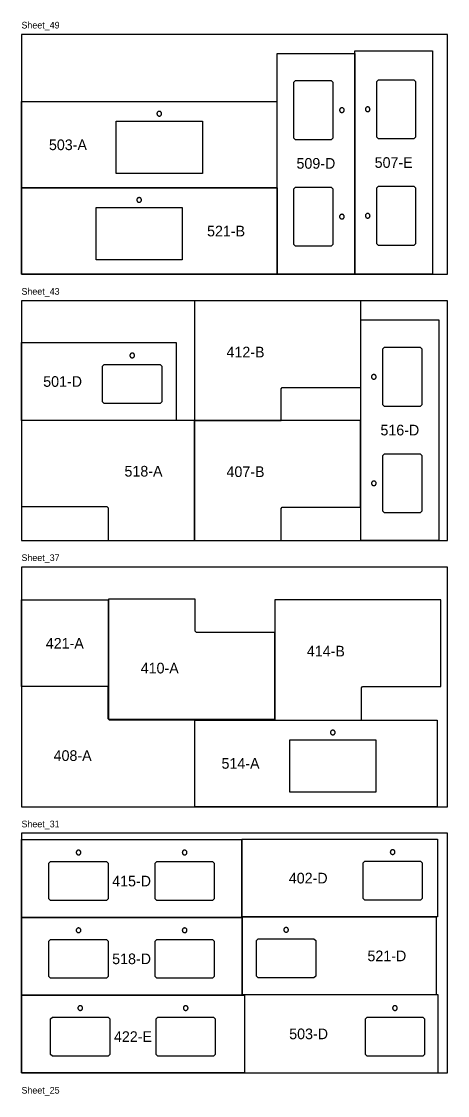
# Model space of a CAD drawing. Header units: millimetres. Extents: x 0 to 20200, y 0 to 17898.
# Drawn here: x 0 to 3200, y 9831 to 17898 of the extents above; entities that cross this region are included whole.
import ezdxf
from ezdxf.enums import TextEntityAlignment as Align

# ---------------------------------------------------------------- set-up
doc = ezdxf.new("R2010")
doc.units = ezdxf.units.MM
doc.layers.add('NESTED_RESULT', color=7, linetype='Continuous')

msp = doc.modelspace()

# ---------------------------------------------------------------- linework, layer by layer
at = {"layer": 'NESTED_RESULT', "color": 1}
for points in [[(0, 16000), (3200, 16000), (3200, 17800), (0, 17800), (0, 16000)], [(0, 14000), (3200, 14000), (3200, 15800), (0, 15800), (0, 14000)], [(0, 12000), (3200, 12000), (3200, 13800), (0, 13800), (0, 12000)], [(0, 10000), (3200, 10000), (3200, 11800), (0, 11800), (0, 10000)]]:
    msp.add_lwpolyline(points, dxfattribs=at)
at = {"layer": 'NESTED_RESULT'}
for points in [[(2503.488, 16000), (2503.488, 17676.4), (3087.688, 17676.4), (3087.688, 16000), (2503.488, 16000)], [(1919.288, 17657.35), (2503.488, 17657.35), (2503.488, 16000), (1919.288, 16000), (1919.288, 17657.35)], [(2338.388, 17441.45), (2338.388, 17022.35), (2325.688, 17009.65), (2058.988, 17009.65), (2046.288, 17022.35), (2046.288, 17441.45), (2058.988, 17454.15), (2325.688, 17454.15), (2338.388, 17441.45)], [(2668.588, 17028.7), (2668.588, 17447.8), (2681.288, 17460.5), (2947.988, 17460.5), (2960.688, 17447.8), (2960.688, 17028.7), (2947.988, 17016), (2681.288, 17016), (2668.588, 17028.7)], [(1917.7, 16647.7), (0, 16647.7), (0, 17295.4), (1917.7, 17295.4), (1917.7, 16647.7)], [(1052.5125, 17204.9125), (1052.42572, 17206.6512), (1052.16626, 17208.37263), (1051.73669, 17210.05966), (1051.14128, 17211.69554), (1050.38594, 17213.26401), (1049.47819, 17214.74948), (1048.42705, 17216.13718), (1047.24296, 17217.41332), (1045.93769, 17218.56523), (1044.52421, 17219.58145), (1043.01658, 17220.45189), (1041.42977, 17221.16788), (1039.77955, 17221.72233), (1038.08233, 17222.10971), (1036.35497, 17222.32617), (1034.61465, 17222.36957), (1032.87865, 17222.23948), (1031.16423, 17221.93718), (1029.48843, 17221.46568), (1027.8679, 17220.82967), (1026.31875, 17220.03547), (1024.85638, 17219.09097), (1023.49531, 17218.00555), (1022.24908, 17216.79002), (1021.13007, 17215.45643), (1020.14941, 17214.01806), (1019.31683, 17212.48919), (1018.64062, 17210.88503), (1018.12749, 17209.2215), (1017.78254, 17207.51515), (1017.60921, 17205.78293), (1017.60921, 17204.04207), (1017.78254, 17202.30985), (1018.12749, 17200.6035), (1018.64062, 17198.93997), (1019.31683, 17197.33581), (1020.14941, 17195.80694), (1021.13007, 17194.36857), (1022.24908, 17193.03498), (1023.49531, 17191.81945), (1024.85638, 17190.73403), (1026.31875, 17189.78953), (1027.8679, 17188.99533), (1029.48843, 17188.35932), (1031.16423, 17187.88782), (1032.87865, 17187.58552), (1034.61465, 17187.45543), (1036.35497, 17187.49883), (1038.08233, 17187.71529), (1039.77955, 17188.10267), (1041.42977, 17188.65712), (1043.01658, 17189.37311), (1044.52421, 17190.24355), (1045.93769, 17191.25977), (1047.24296, 17192.41168), (1048.42705, 17193.68782), (1049.47819, 17195.07552), (1050.38594, 17196.56099), (1051.14128, 17198.12946), (1051.73669, 17199.76534), (1052.16626, 17201.45237), (1052.42572, 17203.1738), (1052.5125, 17204.9125)], [(2406.6505, 17214.4375), (2408.3892, 17214.52428), (2410.11063, 17214.78374), (2411.79766, 17215.21331), (2413.43354, 17215.80872), (2415.00201, 17216.56406), (2416.48748, 17217.47181), (2417.87518, 17218.52295), (2419.15132, 17219.70704), (2420.30323, 17221.01231), (2421.31945, 17222.42579), (2422.18989, 17223.93342), (2422.90588, 17225.52023), (2423.46033, 17227.17045), (2423.84771, 17228.86767), (2424.06417, 17230.59503), (2424.10757, 17232.33535), (2423.97748, 17234.07135), (2423.67518, 17235.78577), (2423.20368, 17237.46157), (2422.56767, 17239.0821), (2421.77347, 17240.63125), (2420.82897, 17242.09362), (2419.74355, 17243.45469), (2418.52802, 17244.70092), (2417.19443, 17245.81993), (2415.75606, 17246.80059), (2414.22719, 17247.63317), (2412.62303, 17248.30938), (2410.9595, 17248.82251), (2409.25315, 17249.16746), (2407.52093, 17249.34079), (2405.78007, 17249.34079), (2404.04785, 17249.16746), (2402.3415, 17248.82251), (2400.67797, 17248.30938), (2399.07381, 17247.63317), (2397.54494, 17246.80059), (2396.10657, 17245.81993), (2394.77298, 17244.70092), (2393.55745, 17243.45469), (2392.47203, 17242.09362), (2391.52753, 17240.63125), (2390.73333, 17239.0821), (2390.09732, 17237.46157), (2389.62582, 17235.78577), (2389.32352, 17234.07135), (2389.19343, 17232.33535), (2389.23683, 17230.59503), (2389.45329, 17228.86767), (2389.84067, 17227.17045), (2390.39512, 17225.52023), (2391.11111, 17223.93342), (2391.98155, 17222.42579), (2392.99777, 17221.01231), (2394.14968, 17219.70704), (2395.42582, 17218.52295), (2396.81352, 17217.47181), (2398.29899, 17216.56406), (2399.86746, 17215.80872), (2401.50334, 17215.21331), (2403.19037, 17214.78374), (2404.9118, 17214.52428), (2406.6505, 17214.4375)], [(2600.3255, 17255.7125), (2598.5868, 17255.62572), (2596.86537, 17255.36626), (2595.17834, 17254.93669), (2593.54246, 17254.34128), (2591.97399, 17253.58594), (2590.48852, 17252.67819), (2589.10082, 17251.62705), (2587.82468, 17250.44296), (2586.67277, 17249.13769), (2585.65655, 17247.72421), (2584.78611, 17246.21658), (2584.07012, 17244.62977), (2583.51567, 17242.97955), (2583.12829, 17241.28233), (2582.91183, 17239.55497), (2582.86843, 17237.81465), (2582.99852, 17236.07865), (2583.30082, 17234.36423), (2583.77232, 17232.68843), (2584.40833, 17231.0679), (2585.20253, 17229.51875), (2586.14703, 17228.05638), (2587.23245, 17226.69531), (2588.44798, 17225.44908), (2589.78157, 17224.33007), (2591.21994, 17223.34941), (2592.74881, 17222.51683), (2594.35297, 17221.84062), (2596.0165, 17221.32749), (2597.72285, 17220.98254), (2599.45507, 17220.80921), (2601.19593, 17220.80921), (2602.92815, 17220.98254), (2604.6345, 17221.32749), (2606.29803, 17221.84062), (2607.90219, 17222.51683), (2609.43106, 17223.34941), (2610.86943, 17224.33007), (2612.20302, 17225.44908), (2613.41855, 17226.69531), (2614.50397, 17228.05638), (2615.44847, 17229.51875), (2616.24267, 17231.0679), (2616.87868, 17232.68843), (2617.35018, 17234.36423), (2617.65248, 17236.07865), (2617.78257, 17237.81465), (2617.73917, 17239.55497), (2617.52271, 17241.28233), (2617.13533, 17242.97955), (2616.58088, 17244.62977), (2615.86489, 17246.21658), (2614.99445, 17247.72421), (2613.97823, 17249.13769), (2612.82632, 17250.44296), (2611.55018, 17251.62705), (2610.16248, 17252.67819), (2608.67701, 17253.58594), (2607.10854, 17254.34128), (2605.47266, 17254.93669), (2603.78563, 17255.36626), (2602.0642, 17255.62572), (2600.3255, 17255.7125)], [(1358.9, 16755.65), (711.2, 16755.65), (711.2, 17149.35), (1358.9, 17149.35), (1358.9, 16755.65)], [(1919.288, 16000), (0, 16000), (0, 16647.7), (1919.288, 16647.7), (1919.288, 16000)], [(2338.388, 16641.35), (2338.388, 16222.25), (2325.688, 16209.55), (2058.988, 16209.55), (2046.288, 16222.25), (2046.288, 16641.35), (2058.988, 16654.05), (2325.688, 16654.05), (2338.388, 16641.35)], [(2668.588, 16228.6), (2668.588, 16647.7), (2681.288, 16660.4), (2947.988, 16660.4), (2960.688, 16647.7), (2960.688, 16228.6), (2947.988, 16215.9), (2681.288, 16215.9), (2668.588, 16228.6)], [(901.288, 16557.2125), (901.20122, 16558.9512), (900.94176, 16560.67263), (900.51219, 16562.35966), (899.91678, 16563.99554), (899.16144, 16565.56401), (898.25369, 16567.04948), (897.20255, 16568.43718), (896.01846, 16569.71332), (894.71319, 16570.86523), (893.29971, 16571.88145), (891.79208, 16572.75189), (890.20527, 16573.46788), (888.55505, 16574.02233), (886.85783, 16574.40971), (885.13047, 16574.62617), (883.39015, 16574.66957), (881.65415, 16574.53948), (879.93973, 16574.23718), (878.26393, 16573.76568), (876.6434, 16573.12967), (875.09425, 16572.33547), (873.63188, 16571.39097), (872.27081, 16570.30555), (871.02458, 16569.09002), (869.90557, 16567.75643), (868.92491, 16566.31806), (868.09233, 16564.78919), (867.41612, 16563.18503), (866.90299, 16561.5215), (866.55804, 16559.81515), (866.38471, 16558.08293), (866.38471, 16556.34207), (866.55804, 16554.60985), (866.90299, 16552.9035), (867.41612, 16551.23997), (868.09233, 16549.63581), (868.92491, 16548.10694), (869.90557, 16546.66857), (871.02458, 16545.33498), (872.27081, 16544.11945), (873.63188, 16543.03403), (875.09425, 16542.08953), (876.6434, 16541.29533), (878.26393, 16540.65932), (879.93973, 16540.18782), (881.65415, 16539.88552), (883.39015, 16539.75543), (885.13047, 16539.79883), (886.85783, 16540.01529), (888.55505, 16540.40267), (890.20527, 16540.95712), (891.79208, 16541.67311), (893.29971, 16542.54355), (894.71319, 16543.55977), (896.01846, 16544.71168), (897.20255, 16545.98782), (898.25369, 16547.37552), (899.16144, 16548.86099), (899.91678, 16550.42946), (900.51219, 16552.06534), (900.94176, 16553.75237), (901.20122, 16555.4738), (901.288, 16557.2125)], [(1207.6755, 16501.65), (1207.6755, 16107.95), (559.9755, 16107.95), (559.9755, 16501.65), (1207.6755, 16501.65)], [(2406.6505, 16414.3375), (2408.3892, 16414.42428), (2410.11063, 16414.68374), (2411.79766, 16415.11331), (2413.43354, 16415.70872), (2415.00201, 16416.46406), (2416.48748, 16417.37181), (2417.87518, 16418.42295), (2419.15132, 16419.60704), (2420.30323, 16420.91231), (2421.31945, 16422.32579), (2422.18989, 16423.83342), (2422.90588, 16425.42023), (2423.46033, 16427.07045), (2423.84771, 16428.76767), (2424.06417, 16430.49503), (2424.10757, 16432.23535), (2423.97748, 16433.97135), (2423.67518, 16435.68577), (2423.20368, 16437.36157), (2422.56767, 16438.9821), (2421.77347, 16440.53125), (2420.82897, 16441.99362), (2419.74355, 16443.35469), (2418.52802, 16444.60092), (2417.19443, 16445.71993), (2415.75606, 16446.70059), (2414.22719, 16447.53317), (2412.62303, 16448.20938), (2410.9595, 16448.72251), (2409.25315, 16449.06746), (2407.52093, 16449.24079), (2405.78007, 16449.24079), (2404.04785, 16449.06746), (2402.3415, 16448.72251), (2400.67797, 16448.20938), (2399.07381, 16447.53317), (2397.54494, 16446.70059), (2396.10657, 16445.71993), (2394.77298, 16444.60092), (2393.55745, 16443.35469), (2392.47203, 16441.99362), (2391.52753, 16440.53125), (2390.73333, 16438.9821), (2390.09732, 16437.36157), (2389.62582, 16435.68577), (2389.32352, 16433.97135), (2389.19343, 16432.23535), (2389.23683, 16430.49503), (2389.45329, 16428.76767), (2389.84067, 16427.07045), (2390.39512, 16425.42023), (2391.11111, 16423.83342), (2391.98155, 16422.32579), (2392.99777, 16420.91231), (2394.14968, 16419.60704), (2395.42582, 16418.42295), (2396.81352, 16417.37181), (2398.29899, 16416.46406), (2399.86746, 16415.70872), (2401.50334, 16415.11331), (2403.19037, 16414.68374), (2404.9118, 16414.42428), (2406.6505, 16414.3375)], [(2600.3255, 16455.6125), (2598.5868, 16455.52572), (2596.86537, 16455.26626), (2595.17834, 16454.83669), (2593.54246, 16454.24128), (2591.97399, 16453.48594), (2590.48852, 16452.57819), (2589.10082, 16451.52705), (2587.82468, 16450.34296), (2586.67277, 16449.03769), (2585.65655, 16447.62421), (2584.78611, 16446.11658), (2584.07012, 16444.52977), (2583.51567, 16442.87955), (2583.12829, 16441.18233), (2582.91183, 16439.45497), (2582.86843, 16437.71465), (2582.99852, 16435.97865), (2583.30082, 16434.26423), (2583.77232, 16432.58843), (2584.40833, 16430.9679), (2585.20253, 16429.41875), (2586.14703, 16427.95638), (2587.23245, 16426.59531), (2588.44798, 16425.34908), (2589.78157, 16424.23007), (2591.21994, 16423.24941), (2592.74881, 16422.41683), (2594.35297, 16421.74062), (2596.0165, 16421.22749), (2597.72285, 16420.88254), (2599.45507, 16420.70921), (2601.19593, 16420.70921), (2602.92815, 16420.88254), (2604.6345, 16421.22749), (2606.29803, 16421.74062), (2607.90219, 16422.41683), (2609.43106, 16423.24941), (2610.86943, 16424.23007), (2612.20302, 16425.34908), (2613.41855, 16426.59531), (2614.50397, 16427.95638), (2615.44847, 16429.41875), (2616.24267, 16430.9679), (2616.87868, 16432.58843), (2617.35018, 16434.26423), (2617.65248, 16435.97865), (2617.78257, 16437.71465), (2617.73917, 16439.45497), (2617.52271, 16441.18233), (2617.13533, 16442.87955), (2616.58088, 16444.52977), (2615.86489, 16446.11658), (2614.99445, 16447.62421), (2613.97823, 16449.03769), (2612.82632, 16450.34296), (2611.55018, 16451.52705), (2610.16248, 16452.57819), (2608.67701, 16453.48594), (2607.10854, 16454.24128), (2605.47266, 16454.83669), (2603.78563, 16455.26626), (2602.0642, 16455.52572), (2600.3255, 16455.6125)], [(2549.525, 15147.763), (2549.525, 15798.638), (1298.575, 15798.638), (1298.575, 14900.113), (1949.45, 14900.113), (1949.45, 15138.238), (1958.975, 15147.763), (2549.525, 15147.763)], [(3134, 14000), (2549.8, 14000), (2549.8, 15657.35), (3134, 15657.35), (3134, 14000)], [(1162.05, 14901.7), (0, 14901.7), (0, 15485.9), (1162.05, 15485.9), (1162.05, 14901.7)], [(2714.61314, 15019.175), (2714.61314, 15438.275), (2727.31314, 15450.975), (2994.01314, 15450.975), (3006.71314, 15438.275), (3006.71314, 15019.175), (2994.01314, 15006.475), (2727.31314, 15006.475), (2714.61314, 15019.175)], [(849.3125, 15389.0625), (849.22572, 15390.8012), (848.96626, 15392.52263), (848.53669, 15394.20966), (847.94128, 15395.84554), (847.18594, 15397.41401), (846.27819, 15398.89948), (845.22705, 15400.28718), (844.04296, 15401.56332), (842.73769, 15402.71523), (841.32421, 15403.73145), (839.81658, 15404.60189), (838.22977, 15405.31788), (836.57955, 15405.87233), (834.88233, 15406.25971), (833.15497, 15406.47617), (831.41465, 15406.51957), (829.67865, 15406.38948), (827.96423, 15406.08718), (826.28843, 15405.61568), (824.6679, 15404.97967), (823.11875, 15404.18547), (821.65638, 15403.24097), (820.29531, 15402.15555), (819.04908, 15400.94002), (817.93007, 15399.60643), (816.94941, 15398.16806), (816.11683, 15396.63919), (815.44062, 15395.03503), (814.92749, 15393.3715), (814.58254, 15391.66515), (814.40921, 15389.93293), (814.40921, 15388.19207), (814.58254, 15386.45985), (814.92749, 15384.7535), (815.44062, 15383.08997), (816.11683, 15381.48581), (816.94941, 15379.95694), (817.93007, 15378.51857), (819.04908, 15377.18498), (820.29531, 15375.96945), (821.65638, 15374.88403), (823.11875, 15373.93953), (824.6679, 15373.14533), (826.28843, 15372.50932), (827.96423, 15372.03782), (829.67865, 15371.73552), (831.41465, 15371.60543), (833.15497, 15371.64883), (834.88233, 15371.86529), (836.57955, 15372.25267), (838.22977, 15372.80712), (839.81658, 15373.52311), (841.32421, 15374.39355), (842.73769, 15375.40977), (844.04296, 15376.56168), (845.22705, 15377.83782), (846.27819, 15379.22552), (847.18594, 15380.71099), (847.94128, 15382.27946), (848.53669, 15383.91534), (848.96626, 15385.60237), (849.22572, 15387.3238), (849.3125, 15389.0625)], [(622.3, 15320.8), (1041.4, 15320.8), (1054.1, 15308.1), (1054.1, 15041.4), (1041.4, 15028.7), (622.3, 15028.7), (609.6, 15041.4), (609.6, 15308.1), (622.3, 15320.8)], [(2646.35064, 15246.1875), (2644.61193, 15246.10072), (2642.89051, 15245.84126), (2641.20347, 15245.41169), (2639.56759, 15244.81628), (2637.99913, 15244.06094), (2636.51366, 15243.15319), (2635.12596, 15242.10205), (2633.84981, 15240.91796), (2632.6979, 15239.61269), (2631.68168, 15238.19921), (2630.81125, 15236.69158), (2630.09525, 15235.10477), (2629.54081, 15233.45455), (2629.15343, 15231.75733), (2628.93696, 15230.02997), (2628.89356, 15228.28965), (2629.02366, 15226.55365), (2629.32596, 15224.83923), (2629.79746, 15223.16343), (2630.43347, 15221.5429), (2631.22767, 15219.99375), (2632.17217, 15218.53138), (2633.25758, 15217.17031), (2634.47312, 15215.92408), (2635.8067, 15214.80507), (2637.24507, 15213.82441), (2638.77394, 15212.99183), (2640.37811, 15212.31562), (2642.04164, 15211.80249), (2643.74799, 15211.45754), (2645.4802, 15211.28421), (2647.22107, 15211.28421), (2648.95329, 15211.45754), (2650.65964, 15211.80249), (2652.32316, 15212.31562), (2653.92733, 15212.99183), (2655.4562, 15213.82441), (2656.89457, 15214.80507), (2658.22815, 15215.92408), (2659.44369, 15217.17031), (2660.5291, 15218.53138), (2661.4736, 15219.99375), (2662.26781, 15221.5429), (2662.90382, 15223.16343), (2663.37531, 15224.83923), (2663.67761, 15226.55365), (2663.80771, 15228.28965), (2663.76431, 15230.02997), (2663.54784, 15231.75733), (2663.16046, 15233.45455), (2662.60602, 15235.10477), (2661.89002, 15236.69158), (2661.01959, 15238.19921), (2660.00337, 15239.61269), (2658.85146, 15240.91796), (2657.57531, 15242.10205), (2656.18761, 15243.15319), (2654.70215, 15244.06094), (2653.13368, 15244.81628), (2651.4978, 15245.41169), (2649.81076, 15245.84126), (2648.08934, 15246.10072), (2646.35064, 15246.1875)], [(650.875, 14000), (1298.575, 14000), (1298.575, 14901.7), (0, 14901.7), (0, 14254), (641.35, 14254), (650.875, 14244.475), (650.875, 14000)], [(2546.35, 14249.238), (2546.35, 14900.113), (1298.575, 14900.113), (1298.575, 14000), (1949.45, 14000), (1949.45, 14239.713), (1958.975, 14249.238), (2546.35, 14249.238)], [(2714.9, 14219.075), (2714.9, 14638.175), (2727.6, 14650.875), (2994.3, 14650.875), (3007, 14638.175), (3007, 14219.075), (2994.3, 14206.375), (2727.6, 14206.375), (2714.9, 14219.075)], [(2646.6375, 14446.0875), (2644.8988, 14446.00072), (2643.17737, 14445.74126), (2641.49034, 14445.31169), (2639.85446, 14444.71628), (2638.28599, 14443.96094), (2636.80052, 14443.05319), (2635.41282, 14442.00205), (2634.13668, 14440.81796), (2632.98477, 14439.51269), (2631.96855, 14438.09921), (2631.09811, 14436.59158), (2630.38212, 14435.00477), (2629.82767, 14433.35455), (2629.44029, 14431.65733), (2629.22383, 14429.92997), (2629.18043, 14428.18965), (2629.31052, 14426.45365), (2629.61282, 14424.73923), (2630.08432, 14423.06343), (2630.72033, 14421.4429), (2631.51453, 14419.89375), (2632.45903, 14418.43138), (2633.54445, 14417.07031), (2634.75998, 14415.82408), (2636.09357, 14414.70507), (2637.53194, 14413.72441), (2639.06081, 14412.89183), (2640.66497, 14412.21562), (2642.3285, 14411.70249), (2644.03485, 14411.35754), (2645.76707, 14411.18421), (2647.50793, 14411.18421), (2649.24015, 14411.35754), (2650.9465, 14411.70249), (2652.61003, 14412.21562), (2654.21419, 14412.89183), (2655.74306, 14413.72441), (2657.18143, 14414.70507), (2658.51502, 14415.82408), (2659.73055, 14417.07031), (2660.81597, 14418.43138), (2661.76047, 14419.89375), (2662.55467, 14421.4429), (2663.19068, 14423.06343), (2663.66218, 14424.73923), (2663.96448, 14426.45365), (2664.09457, 14428.18965), (2664.05117, 14429.92997), (2663.83471, 14431.65733), (2663.44733, 14433.35455), (2662.89288, 14435.00477), (2662.17689, 14436.59158), (2661.30645, 14438.09921), (2660.29023, 14439.51269), (2659.13832, 14440.81796), (2657.86218, 14442.00205), (2656.47448, 14443.05319), (2654.98901, 14443.96094), (2653.42054, 14444.71628), (2651.78466, 14445.31169), (2650.09763, 14445.74126), (2648.3762, 14446.00072), (2646.6375, 14446.0875)], [(1305.125, 13558.575), (654.25, 13558.575), (654.25, 12656.875), (1902.025, 12656.875), (1902.025, 13307.75), (1314.65, 13307.75), (1305.125, 13317.275), (1305.125, 13558.575)], [(650.875, 12901.7), (0, 12901.7), (0, 13552.575), (650.875, 13552.575), (650.875, 12901.7)], [(3149.8, 12901.7), (3149.8, 13552.575), (1902.025, 13552.575), (1902.025, 12650.875), (2552.9, 12650.875), (2552.9, 12892.175), (2562.425, 12901.7), (3149.8, 12901.7)], [(650.875, 12901.7), (0, 12901.7), (0, 12000), (1301.75, 12000), (1301.75, 12650.875), (660.4, 12650.875), (650.875, 12660.4), (650.875, 12901.7)], [(3121.025, 12000), (1301.75, 12000), (1301.75, 12650.875), (3121.025, 12650.875), (3121.025, 12000)], [(2355.8495, 12557.2125), (2355.76272, 12558.9512), (2355.50326, 12560.67263), (2355.07369, 12562.35966), (2354.47828, 12563.99554), (2353.72294, 12565.56401), (2352.81519, 12567.04948), (2351.76405, 12568.43718), (2350.57996, 12569.71332), (2349.27469, 12570.86523), (2347.86121, 12571.88145), (2346.35358, 12572.75189), (2344.76677, 12573.46788), (2343.11655, 12574.02233), (2341.41933, 12574.40971), (2339.69197, 12574.62617), (2337.95165, 12574.66957), (2336.21565, 12574.53948), (2334.50123, 12574.23718), (2332.82543, 12573.76568), (2331.2049, 12573.12967), (2329.65575, 12572.33547), (2328.19338, 12571.39097), (2326.83231, 12570.30555), (2325.58608, 12569.09002), (2324.46707, 12567.75643), (2323.48641, 12566.31806), (2322.65383, 12564.78919), (2321.97762, 12563.18503), (2321.46449, 12561.5215), (2321.11954, 12559.81515), (2320.94621, 12558.08293), (2320.94621, 12556.34207), (2321.11954, 12554.60985), (2321.46449, 12552.9035), (2321.97762, 12551.23997), (2322.65383, 12549.63581), (2323.48641, 12548.10694), (2324.46707, 12546.66857), (2325.58608, 12545.33498), (2326.83231, 12544.11945), (2328.19338, 12543.03403), (2329.65575, 12542.08953), (2331.2049, 12541.29533), (2332.82543, 12540.65932), (2334.50123, 12540.18782), (2336.21565, 12539.88552), (2337.95165, 12539.75543), (2339.69197, 12539.79883), (2341.41933, 12540.01529), (2343.11655, 12540.40267), (2344.76677, 12540.95712), (2346.35358, 12541.67311), (2347.86121, 12542.54355), (2349.27469, 12543.55977), (2350.57996, 12544.71168), (2351.76405, 12545.98782), (2352.81519, 12547.37552), (2353.72294, 12548.86099), (2354.47828, 12550.42946), (2355.07369, 12552.06534), (2355.50326, 12553.75237), (2355.76272, 12555.4738), (2355.8495, 12557.2125)], [(2014.537, 12107.95), (2014.537, 12501.65), (2662.237, 12501.65), (2662.237, 12107.95), (2014.537, 12107.95)], [(1654.175, 11168.4), (0, 11168.4), (0, 11752.6), (1654.175, 11752.6), (1654.175, 11168.4)], [(1654.35, 11755.775), (3124.375, 11755.775), (3124.375, 11171.575), (1654.35, 11171.575), (1654.35, 11755.775)], [(446.0875, 11655.7625), (446.00072, 11657.5012), (445.74126, 11659.22263), (445.31169, 11660.90966), (444.71628, 11662.54554), (443.96094, 11664.11401), (443.05319, 11665.59948), (442.00205, 11666.98718), (440.81796, 11668.26332), (439.51269, 11669.41523), (438.09921, 11670.43145), (436.59158, 11671.30189), (435.00477, 11672.01788), (433.35455, 11672.57233), (431.65733, 11672.95971), (429.92997, 11673.17617), (428.18965, 11673.21957), (426.45365, 11673.08948), (424.73923, 11672.78718), (423.06343, 11672.31568), (421.4429, 11671.67967), (419.89375, 11670.88547), (418.43138, 11669.94097), (417.07031, 11668.85555), (415.82408, 11667.64002), (414.70507, 11666.30643), (413.72441, 11664.86806), (412.89183, 11663.33919), (412.21562, 11661.73503), (411.70249, 11660.0715), (411.35754, 11658.36515), (411.18421, 11656.63293), (411.18421, 11654.89207), (411.35754, 11653.15985), (411.70249, 11651.4535), (412.21562, 11649.78997), (412.89183, 11648.18581), (413.72441, 11646.65694), (414.70507, 11645.21857), (415.82408, 11643.88498), (417.07031, 11642.66945), (418.43138, 11641.58403), (419.89375, 11640.63953), (421.4429, 11639.84533), (423.06343, 11639.20932), (424.73923, 11638.73782), (426.45365, 11638.43552), (428.18965, 11638.30543), (429.92997, 11638.34883), (431.65733, 11638.56529), (433.35455, 11638.95267), (435.00477, 11639.50712), (436.59158, 11640.22311), (438.09921, 11641.09355), (439.51269, 11642.10977), (440.81796, 11643.26168), (442.00205, 11644.53782), (443.05319, 11645.92552), (443.96094, 11647.41099), (444.71628, 11648.97946), (445.31169, 11650.61534), (445.74126, 11652.30237), (446.00072, 11654.0238), (446.0875, 11655.7625)], [(1243.0125, 11655.7625), (1242.92572, 11657.5012), (1242.66626, 11659.22263), (1242.23669, 11660.90966), (1241.64128, 11662.54554), (1240.88594, 11664.11401), (1239.97819, 11665.59948), (1238.92705, 11666.98718), (1237.74296, 11668.26332), (1236.43769, 11669.41523), (1235.02421, 11670.43145), (1233.51658, 11671.30189), (1231.92977, 11672.01788), (1230.27955, 11672.57233), (1228.58233, 11672.95971), (1226.85497, 11673.17617), (1225.11465, 11673.21957), (1223.37865, 11673.08948), (1221.66423, 11672.78718), (1219.98843, 11672.31568), (1218.3679, 11671.67967), (1216.81875, 11670.88547), (1215.35638, 11669.94097), (1213.99531, 11668.85555), (1212.74908, 11667.64002), (1211.63007, 11666.30643), (1210.64941, 11664.86806), (1209.81683, 11663.33919), (1209.14062, 11661.73503), (1208.62749, 11660.0715), (1208.28254, 11658.36515), (1208.10921, 11656.63293), (1208.10921, 11654.89207), (1208.28254, 11653.15985), (1208.62749, 11651.4535), (1209.14062, 11649.78997), (1209.81683, 11648.18581), (1210.64941, 11646.65694), (1211.63007, 11645.21857), (1212.74908, 11643.88498), (1213.99531, 11642.66945), (1215.35638, 11641.58403), (1216.81875, 11640.63953), (1218.3679, 11639.84533), (1219.98843, 11639.20932), (1221.66423, 11638.73782), (1223.37865, 11638.43552), (1225.11465, 11638.30543), (1226.85497, 11638.34883), (1228.58233, 11638.56529), (1230.27955, 11638.95267), (1231.92977, 11639.50712), (1233.51658, 11640.22311), (1235.02421, 11641.09355), (1236.43769, 11642.10977), (1237.74296, 11643.26168), (1238.92705, 11644.53782), (1239.97819, 11645.92552), (1240.88594, 11647.41099), (1241.64128, 11648.97946), (1242.23669, 11650.61534), (1242.66626, 11652.30237), (1242.92572, 11654.0238), (1243.0125, 11655.7625)], [(2805.2875, 11658.9375), (2805.20072, 11660.6762), (2804.94126, 11662.39763), (2804.51169, 11664.08466), (2803.91628, 11665.72054), (2803.16094, 11667.28901), (2802.25319, 11668.77448), (2801.20205, 11670.16218), (2800.01796, 11671.43832), (2798.71269, 11672.59023), (2797.29921, 11673.60645), (2795.79158, 11674.47689), (2794.20477, 11675.19288), (2792.55455, 11675.74733), (2790.85733, 11676.13471), (2789.12997, 11676.35117), (2787.38965, 11676.39457), (2785.65365, 11676.26448), (2783.93923, 11675.96218), (2782.26343, 11675.49068), (2780.6429, 11674.85467), (2779.09375, 11674.06047), (2777.63138, 11673.11597), (2776.27031, 11672.03055), (2775.02408, 11670.81502), (2773.90507, 11669.48143), (2772.92441, 11668.04306), (2772.09183, 11666.51419), (2771.41562, 11664.91003), (2770.90249, 11663.2465), (2770.55754, 11661.54015), (2770.38421, 11659.80793), (2770.38421, 11658.06707), (2770.55754, 11656.33485), (2770.90249, 11654.6285), (2771.41562, 11652.96497), (2772.09183, 11651.36081), (2772.92441, 11649.83194), (2773.90507, 11648.39357), (2775.02408, 11647.05998), (2776.27031, 11645.84445), (2777.63138, 11644.75903), (2779.09375, 11643.81453), (2780.6429, 11643.02033), (2782.26343, 11642.38432), (2783.93923, 11641.91282), (2785.65365, 11641.61052), (2787.38965, 11641.48043), (2789.12997, 11641.52383), (2790.85733, 11641.74029), (2792.55455, 11642.12767), (2794.20477, 11642.68212), (2795.79158, 11643.39811), (2797.29921, 11644.26855), (2798.71269, 11645.28477), (2800.01796, 11646.43668), (2801.20205, 11647.71282), (2802.25319, 11649.10052), (2803.16094, 11650.58599), (2803.91628, 11652.15446), (2804.51169, 11653.79034), (2804.94126, 11655.47737), (2805.20072, 11657.1988), (2805.2875, 11658.9375)], [(219.075, 11587.5), (638.175, 11587.5), (650.875, 11574.8), (650.875, 11308.1), (638.175, 11295.4), (219.075, 11295.4), (206.375, 11308.1), (206.375, 11574.8), (219.075, 11587.5)], [(1016, 11587.5), (1435.1, 11587.5), (1447.8, 11574.8), (1447.8, 11308.1), (1435.1, 11295.4), (1016, 11295.4), (1003.3, 11308.1), (1003.3, 11574.8), (1016, 11587.5)], [(2578.275, 11590.675), (2997.375, 11590.675), (3010.075, 11577.975), (3010.075, 11311.275), (2997.375, 11298.575), (2578.275, 11298.575), (2565.575, 11311.275), (2565.575, 11577.975), (2578.275, 11590.675)], [(1657.35, 10584.2), (0, 10584.2), (0, 11168.4), (1657.35, 11168.4), (1657.35, 10584.2)], [(3114.675, 10587.375), (1657.35, 10587.375), (1657.35, 11171.575), (3114.675, 11171.575), (3114.675, 10587.375)], [(446.0875, 11071.5625), (446.00072, 11073.3012), (445.74126, 11075.02263), (445.31169, 11076.70966), (444.71628, 11078.34554), (443.96094, 11079.91401), (443.05319, 11081.39948), (442.00205, 11082.78718), (440.81796, 11084.06332), (439.51269, 11085.21523), (438.09921, 11086.23145), (436.59158, 11087.10189), (435.00477, 11087.81788), (433.35455, 11088.37233), (431.65733, 11088.75971), (429.92997, 11088.97617), (428.18965, 11089.01957), (426.45365, 11088.88948), (424.73923, 11088.58718), (423.06343, 11088.11568), (421.4429, 11087.47967), (419.89375, 11086.68547), (418.43138, 11085.74097), (417.07031, 11084.65555), (415.82408, 11083.44002), (414.70507, 11082.10643), (413.72441, 11080.66806), (412.89183, 11079.13919), (412.21562, 11077.53503), (411.70249, 11075.8715), (411.35754, 11074.16515), (411.18421, 11072.43293), (411.18421, 11070.69207), (411.35754, 11068.95985), (411.70249, 11067.2535), (412.21562, 11065.58997), (412.89183, 11063.98581), (413.72441, 11062.45694), (414.70507, 11061.01857), (415.82408, 11059.68498), (417.07031, 11058.46945), (418.43138, 11057.38403), (419.89375, 11056.43953), (421.4429, 11055.64533), (423.06343, 11055.00932), (424.73923, 11054.53782), (426.45365, 11054.23552), (428.18965, 11054.10543), (429.92997, 11054.14883), (431.65733, 11054.36529), (433.35455, 11054.75267), (435.00477, 11055.30712), (436.59158, 11056.02311), (438.09921, 11056.89355), (439.51269, 11057.90977), (440.81796, 11059.06168), (442.00205, 11060.33782), (443.05319, 11061.72552), (443.96094, 11063.21099), (444.71628, 11064.77946), (445.31169, 11066.41534), (445.74126, 11068.10237), (446.00072, 11069.8238), (446.0875, 11071.5625)], [(1243.0125, 11071.5625), (1242.92572, 11073.3012), (1242.66626, 11075.02263), (1242.23669, 11076.70966), (1241.64128, 11078.34554), (1240.88594, 11079.91401), (1239.97819, 11081.39948), (1238.92705, 11082.78718), (1237.74296, 11084.06332), (1236.43769, 11085.21523), (1235.02421, 11086.23145), (1233.51658, 11087.10189), (1231.92977, 11087.81788), (1230.27955, 11088.37233), (1228.58233, 11088.75971), (1226.85497, 11088.97617), (1225.11465, 11089.01957), (1223.37865, 11088.88948), (1221.66423, 11088.58718), (1219.98843, 11088.11568), (1218.3679, 11087.47967), (1216.81875, 11086.68547), (1215.35638, 11085.74097), (1213.99531, 11084.65555), (1212.74908, 11083.44002), (1211.63007, 11082.10643), (1210.64941, 11080.66806), (1209.81683, 11079.13919), (1209.14062, 11077.53503), (1208.62749, 11075.8715), (1208.28254, 11074.16515), (1208.10921, 11072.43293), (1208.10921, 11070.69207), (1208.28254, 11068.95985), (1208.62749, 11067.2535), (1209.14062, 11065.58997), (1209.81683, 11063.98581), (1210.64941, 11062.45694), (1211.63007, 11061.01857), (1212.74908, 11059.68498), (1213.99531, 11058.46945), (1215.35638, 11057.38403), (1216.81875, 11056.43953), (1218.3679, 11055.64533), (1219.98843, 11055.00932), (1221.66423, 11054.53782), (1223.37865, 11054.23552), (1225.11465, 11054.10543), (1226.85497, 11054.14883), (1228.58233, 11054.36529), (1230.27955, 11054.75267), (1231.92977, 11055.30712), (1233.51658, 11056.02311), (1235.02421, 11056.89355), (1236.43769, 11057.90977), (1237.74296, 11059.06168), (1238.92705, 11060.33782), (1239.97819, 11061.72552), (1240.88594, 11063.21099), (1241.64128, 11064.77946), (1242.23669, 11066.41534), (1242.66626, 11068.10237), (1242.92572, 11069.8238), (1243.0125, 11071.5625)], [(2005.0125, 11074.7375), (2004.92572, 11076.4762), (2004.66626, 11078.19763), (2004.23669, 11079.88466), (2003.64128, 11081.52054), (2002.88594, 11083.08901), (2001.97819, 11084.57448), (2000.92705, 11085.96218), (1999.74296, 11087.23832), (1998.43769, 11088.39023), (1997.02421, 11089.40645), (1995.51658, 11090.27689), (1993.92977, 11090.99288), (1992.27955, 11091.54733), (1990.58233, 11091.93471), (1988.85497, 11092.15117), (1987.11465, 11092.19457), (1985.37865, 11092.06448), (1983.66423, 11091.76218), (1981.98843, 11091.29068), (1980.3679, 11090.65467), (1978.81875, 11089.86047), (1977.35638, 11088.91597), (1975.99531, 11087.83055), (1974.74908, 11086.61502), (1973.63007, 11085.28143), (1972.64941, 11083.84306), (1971.81683, 11082.31419), (1971.14062, 11080.71003), (1970.62749, 11079.0465), (1970.28254, 11077.34015), (1970.10921, 11075.60793), (1970.10921, 11073.86707), (1970.28254, 11072.13485), (1970.62749, 11070.4285), (1971.14062, 11068.76497), (1971.81683, 11067.16081), (1972.64941, 11065.63194), (1973.63007, 11064.19357), (1974.74908, 11062.85998), (1975.99531, 11061.64445), (1977.35638, 11060.55903), (1978.81875, 11059.61453), (1980.3679, 11058.82033), (1981.98843, 11058.18432), (1983.66423, 11057.71282), (1985.37865, 11057.41052), (1987.11465, 11057.28043), (1988.85497, 11057.32383), (1990.58233, 11057.54029), (1992.27955, 11057.92767), (1993.92977, 11058.48212), (1995.51658, 11059.19811), (1997.02421, 11060.06855), (1998.43769, 11061.08477), (1999.74296, 11062.23668), (2000.92705, 11063.51282), (2001.97819, 11064.90052), (2002.88594, 11066.38599), (2003.64128, 11067.95446), (2004.23669, 11069.59034), (2004.66626, 11071.27737), (2004.92572, 11072.9988), (2005.0125, 11074.7375)], [(219.075, 11003.3), (638.175, 11003.3), (650.875, 10990.6), (650.875, 10723.9), (638.175, 10711.2), (219.075, 10711.2), (206.375, 10723.9), (206.375, 10990.6), (219.075, 11003.3)], [(1016, 11003.3), (1435.1, 11003.3), (1447.8, 10990.6), (1447.8, 10723.9), (1435.1, 10711.2), (1016, 10711.2), (1003.3, 10723.9), (1003.3, 10990.6), (1016, 11003.3)], [(1778, 11006.475), (2197.1, 11006.475), (2209.8, 10993.775), (2209.8, 10727.075), (2197.1, 10714.375), (1778, 10714.375), (1765.3, 10727.075), (1765.3, 10993.775), (1778, 11006.475)], [(0, 10584.2), (1674.813, 10584.2), (1674.813, 10000), (0, 10000), (0, 10584.2)], [(1674.85, 10000), (3129, 10000), (3129, 10587.375), (1674.85, 10587.375), (1674.85, 10000)], [(458.7875, 10487.3625), (458.70072, 10489.1012), (458.44126, 10490.82263), (458.01169, 10492.50966), (457.41628, 10494.14554), (456.66094, 10495.71401), (455.75319, 10497.19948), (454.70205, 10498.58718), (453.51796, 10499.86332), (452.21269, 10501.01523), (450.79921, 10502.03145), (449.29158, 10502.90189), (447.70477, 10503.61788), (446.05455, 10504.17233), (444.35733, 10504.55971), (442.62997, 10504.77617), (440.88965, 10504.81957), (439.15365, 10504.68948), (437.43923, 10504.38718), (435.76343, 10503.91568), (434.1429, 10503.27967), (432.59375, 10502.48547), (431.13138, 10501.54097), (429.77031, 10500.45555), (428.52408, 10499.24002), (427.40507, 10497.90643), (426.42441, 10496.46806), (425.59183, 10494.93919), (424.91562, 10493.33503), (424.40249, 10491.6715), (424.05754, 10489.96515), (423.88421, 10488.23293), (423.88421, 10486.49207), (424.05754, 10484.75985), (424.40249, 10483.0535), (424.91562, 10481.38997), (425.59183, 10479.78581), (426.42441, 10478.25694), (427.40507, 10476.81857), (428.52408, 10475.48498), (429.77031, 10474.26945), (431.13138, 10473.18403), (432.59375, 10472.23953), (434.1429, 10471.44533), (435.76343, 10470.80932), (437.43923, 10470.33782), (439.15365, 10470.03552), (440.88965, 10469.90543), (442.62997, 10469.94883), (444.35733, 10470.16529), (446.05455, 10470.55267), (447.70477, 10471.10712), (449.29158, 10471.82311), (450.79921, 10472.69355), (452.21269, 10473.70977), (453.51796, 10474.86168), (454.70205, 10476.13782), (455.75319, 10477.52552), (456.66094, 10479.01099), (457.41628, 10480.57946), (458.01169, 10482.21534), (458.44126, 10483.90237), (458.70072, 10485.6238), (458.7875, 10487.3625)], [(1250.9505, 10487.3625), (1250.86372, 10489.1012), (1250.60426, 10490.82263), (1250.17469, 10492.50966), (1249.57928, 10494.14554), (1248.82394, 10495.71401), (1247.91619, 10497.19948), (1246.86505, 10498.58718), (1245.68096, 10499.86332), (1244.37569, 10501.01523), (1242.96221, 10502.03145), (1241.45458, 10502.90189), (1239.86777, 10503.61788), (1238.21755, 10504.17233), (1236.52033, 10504.55971), (1234.79297, 10504.77617), (1233.05265, 10504.81957), (1231.31665, 10504.68948), (1229.60223, 10504.38718), (1227.92643, 10503.91568), (1226.3059, 10503.27967), (1224.75675, 10502.48547), (1223.29438, 10501.54097), (1221.93331, 10500.45555), (1220.68708, 10499.24002), (1219.56807, 10497.90643), (1218.58741, 10496.46806), (1217.75483, 10494.93919), (1217.07862, 10493.33503), (1216.56549, 10491.6715), (1216.22054, 10489.96515), (1216.04721, 10488.23293), (1216.04721, 10486.49207), (1216.22054, 10484.75985), (1216.56549, 10483.0535), (1217.07862, 10481.38997), (1217.75483, 10479.78581), (1218.58741, 10478.25694), (1219.56807, 10476.81857), (1220.68708, 10475.48498), (1221.93331, 10474.26945), (1223.29438, 10473.18403), (1224.75675, 10472.23953), (1226.3059, 10471.44533), (1227.92643, 10470.80932), (1229.60223, 10470.33782), (1231.31665, 10470.03552), (1233.05265, 10469.90543), (1234.79297, 10469.94883), (1236.52033, 10470.16529), (1238.21755, 10470.55267), (1239.86777, 10471.10712), (1241.45458, 10471.82311), (1242.96221, 10472.69355), (1244.37569, 10473.70977), (1245.68096, 10474.86168), (1246.86505, 10476.13782), (1247.91619, 10477.52552), (1248.82394, 10479.01099), (1249.57928, 10480.57946), (1250.17469, 10482.21534), (1250.60426, 10483.90237), (1250.86372, 10485.6238), (1250.9505, 10487.3625)], [(2822.6125, 10487.3625), (2822.52572, 10489.1012), (2822.26626, 10490.82263), (2821.83669, 10492.50966), (2821.24128, 10494.14554), (2820.48594, 10495.71401), (2819.57819, 10497.19948), (2818.52705, 10498.58718), (2817.34296, 10499.86332), (2816.03769, 10501.01523), (2814.62421, 10502.03145), (2813.11658, 10502.90189), (2811.52977, 10503.61788), (2809.87955, 10504.17233), (2808.18233, 10504.55971), (2806.45497, 10504.77617), (2804.71465, 10504.81957), (2802.97865, 10504.68948), (2801.26423, 10504.38718), (2799.58843, 10503.91568), (2797.9679, 10503.27967), (2796.41875, 10502.48547), (2794.95638, 10501.54097), (2793.59531, 10500.45555), (2792.34908, 10499.24002), (2791.23007, 10497.90643), (2790.24941, 10496.46806), (2789.41683, 10494.93919), (2788.74062, 10493.33503), (2788.22749, 10491.6715), (2787.88254, 10489.96515), (2787.70921, 10488.23293), (2787.70921, 10486.49207), (2787.88254, 10484.75985), (2788.22749, 10483.0535), (2788.74062, 10481.38997), (2789.41683, 10479.78581), (2790.24941, 10478.25694), (2791.23007, 10476.81857), (2792.34908, 10475.48498), (2793.59531, 10474.26945), (2794.95638, 10473.18403), (2796.41875, 10472.23953), (2797.9679, 10471.44533), (2799.58843, 10470.80932), (2801.26423, 10470.33782), (2802.97865, 10470.03552), (2804.71465, 10469.90543), (2806.45497, 10469.94883), (2808.18233, 10470.16529), (2809.87955, 10470.55267), (2811.52977, 10471.10712), (2813.11658, 10471.82311), (2814.62421, 10472.69355), (2816.03769, 10473.70977), (2817.34296, 10474.86168), (2818.52705, 10476.13782), (2819.57819, 10477.52552), (2820.48594, 10479.01099), (2821.24128, 10480.57946), (2821.83669, 10482.21534), (2822.26626, 10483.90237), (2822.52572, 10485.6238), (2822.6125, 10487.3625)], [(231.775, 10419.1), (650.875, 10419.1), (663.575, 10406.4), (663.575, 10139.7), (650.875, 10127), (231.775, 10127), (219.075, 10139.7), (219.075, 10406.4), (231.775, 10419.1)], [(1023.938, 10419.1), (1443.038, 10419.1), (1455.738, 10406.4), (1455.738, 10139.7), (1443.038, 10127), (1023.938, 10127), (1011.238, 10139.7), (1011.238, 10406.4), (1023.938, 10419.1)], [(2595.6, 10419.1), (3014.7, 10419.1), (3027.4, 10406.4), (3027.4, 10139.7), (3014.7, 10127), (2595.6, 10127), (2582.9, 10139.7), (2582.9, 10406.4), (2595.6, 10419.1)]]:
    msp.add_lwpolyline(points, dxfattribs=at)

# ---------------------------------------------------------------- texts
at = {"layer": 'NESTED_RESULT', "color": 1}
for s, p in [('Sheet_49', (0, 17830)), ('Sheet_43', (0, 15830)), ('Sheet_37', (0, 13830)), ('Sheet_31', (0, 11830)), ('Sheet_25', (0, 9830))]:
    msp.add_text(s, height=50, dxfattribs=at).set_placement(p, align=Align.BOTTOM_LEFT)
at = {"layer": 'NESTED_RESULT'}
for s, p in [('503-A', (349.03451, 16971.31591)), ('509-D', (2211.388, 16831.85)), ('507-E', (2795.588, 16838.2)), ('521-B', (1536.69556, 16323.61571)), ('412-B', (1682.77791, 15414.73275)), ('501-D', (308.95323, 15193.5163)), ('516-D', (2841.9, 14828.675)), ('518-A', (916.54793, 14519.64658)), ('407-B', (1682.71667, 14516.16177)), ('421-A', (325.4375, 13227.1375)), ('414-B', (2286.16667, 13168.43953)), ('410-A', (1038.39167, 13041.01047)), ('408-A', (384.23236, 12383.79208)), ('514-A', (1645.30694, 12325.21542)), ('415-D', (827.0875, 11441.45)), ('402-D', (2153.74936, 11463.49555)), ('518-D', (827.0875, 10857.25)), ('521-D', (2744.47318, 10879.2971)), ('503-D', (2156.7857, 10293.50999)), ('422-E', (837.4065, 10273.05))]:
    msp.add_text(s, height=80, dxfattribs=at).set_placement(p, align=Align.MIDDLE_CENTER)

doc.saveas('drawing.dxf')
